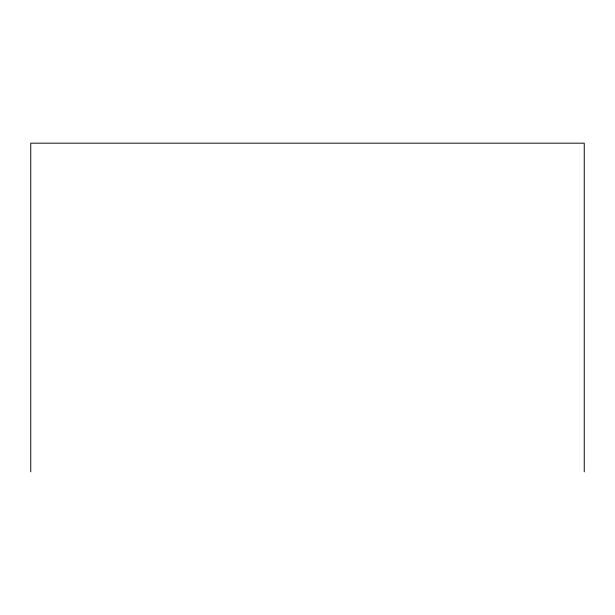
<?xml version="1.0" encoding="UTF-8"?>
<svg xmlns="http://www.w3.org/2000/svg" width="615" height="615" viewBox="0 0 615 615"><rect width="100%" height="100%" fill="white"/><g stroke="black" fill="none" stroke-linecap="round" stroke-linejoin="round"><path stroke-width="0.92" d="M584.25 471.828L584.25 143.172L30.75 143.172L30.75 471.828"/></g></svg>
